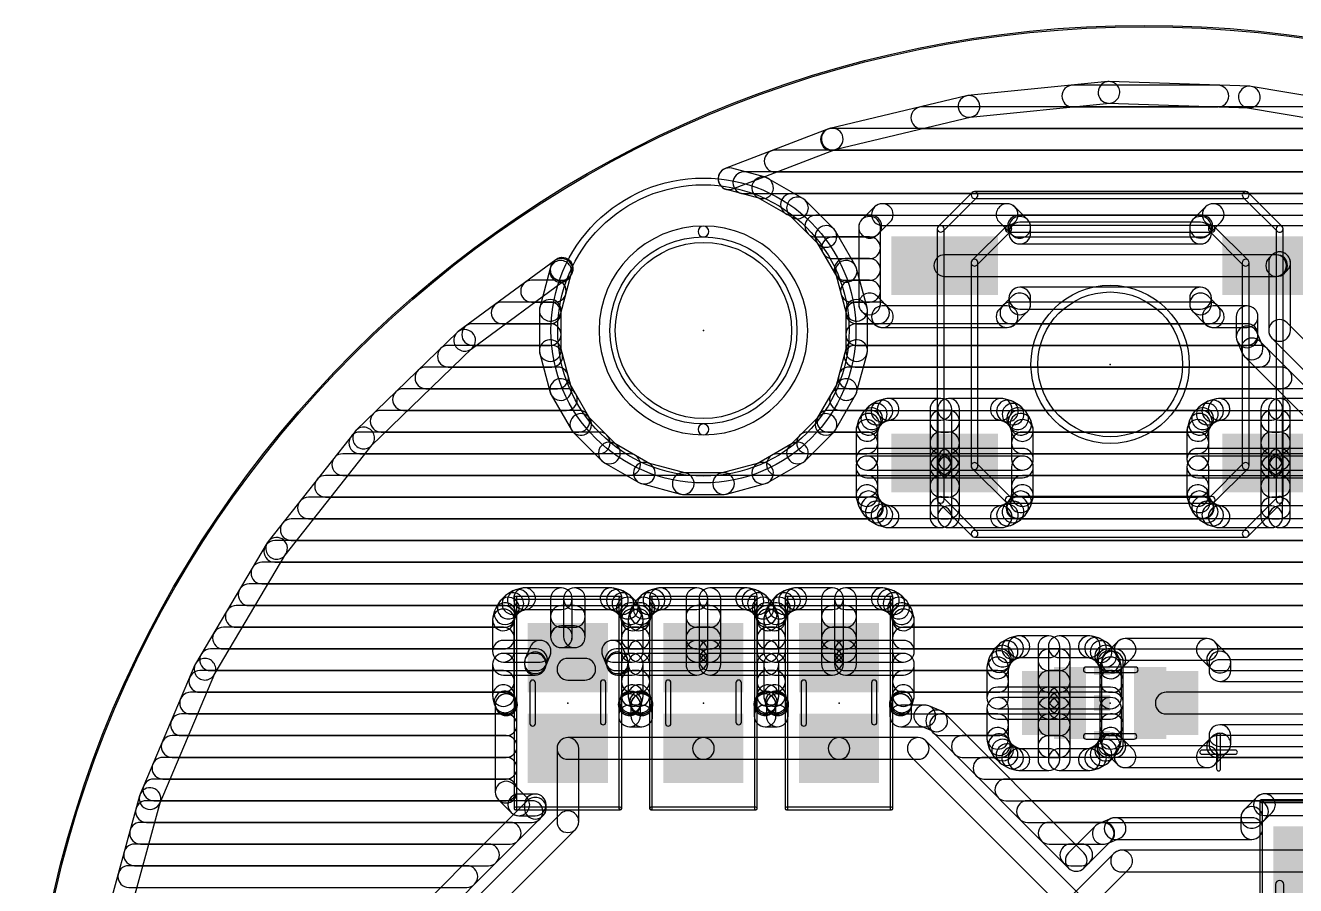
# Model space of a CAD drawing. Extents: x 0.6 to 42.5, y 1.3 to 43.2.
# Drawn here: x 0.63 to 24.43, y 27.06 to 43.18 of the extents above; entities that cross this region are included whole.
import ezdxf

# ---------------------------------------------------------------- set-up
doc = ezdxf.new("R2010")
doc.units = 0
for name, color, linetype in [('1', 22, 'CONTINUOUS'), ('20', 7, 'CONTINUOUS'), ('21', 253, 'CONTINUOUS'), ('23', 7, 'CONTINUOUS'), ('39', 22, 'CONTINUOUS'), ('41', 22, 'CONTINUOUS'), ('42', 175, 'CONTINUOUS'), ('51', 253, 'CONTINUOUS')]:
    doc.layers.add(name, color=color, linetype=linetype)

# ---------------------------------------------------------------- blocks, each defined once
blk = doc.blocks.new('RECT')
blk.add_solid([(-0.5, -0.5), (0.5, -0.5), (-0.5, 0.5), (0.5, 0.5)])

msp = doc.modelspace()

# ---------------------------------------------------------------- linework, layer by layer
at = {"layer": '1'}
for points in [[(18.3314, 41.4617), (20.9516, 41.7253, 1), (20.9109, 42.1296), (18.2907, 41.8661, 1)], [(20.9245, 41.7244), (23.5564, 41.6364, 1), (23.57, 42.0426), (20.9381, 42.1306, 1)], [(20.2527, 41.656), (22.9731, 41.656, 1), (22.9731, 42.0624), (20.2527, 42.0624, 1)], [(23.5294, 41.6391), (26.1262, 41.2011, 1), (26.1938, 41.6018), (23.597, 42.0398, 1)], [(15.7965, 40.8557), (18.3582, 41.4662, 1), (18.264, 41.8615), (15.7023, 41.2511, 1)], [(17.4254, 41.2496), (25.8556, 41.2496, 1), (25.8556, 41.656), (17.4254, 41.656, 1)], [(13.8872, 40.1184), (15.8224, 40.8638, 1), (15.6763, 41.243), (13.7411, 40.4977, 1)], [(15.7312, 40.8432), (27.3046, 40.8432, 1), (27.3046, 41.2496), (15.7312, 41.2496, 1)], [(14.676, 40.4368), (28.6147, 40.4368, 1), (28.6147, 40.8432), (14.676, 40.8432, 1)], [(14.4954, 40.3359), (13.8668, 40.5043, 1), (13.7616, 40.1118), (14.3903, 39.9433, 1)], [(14.092, 40.0304), (29.5105, 40.0304, 1), (29.5105, 40.4368), (14.092, 40.4368, 1)], [(15.1989, 39.9377), (14.5445, 40.3156, 1), (14.3413, 39.9636), (14.9957, 39.5858, 1)], [(14.9839, 39.624), (30.3863, 39.624, 1), (30.3863, 40.0304), (14.9839, 40.0304, 1)], [(15.7754, 39.371), (15.241, 39.9054, 1), (14.9537, 39.618), (15.488, 39.0837, 1)], [(16.543, 39.7801), (16.3049, 39.542, 1), (16.5923, 39.2547), (16.8303, 39.4927, 1)], [(19.0233, 39.8396), (16.6867, 39.8396, 1), (16.6867, 39.4332), (19.0233, 39.4332, 1)], [(19.4051, 39.542), (19.167, 39.7801, 1), (18.8797, 39.4927), (19.1177, 39.2547, 1)], [(22.743, 39.7801), (22.5049, 39.542, 1), (22.7923, 39.2547), (23.0303, 39.4927, 1)], [(25.2233, 39.8396), (22.8867, 39.8396, 1), (22.8867, 39.4332), (25.2233, 39.4332, 1)], [(15.4383, 39.2176), (16.4711, 39.2176, 1), (16.4711, 39.624), (15.4383, 39.624, 1)], [(16.2454, 39.3983), (16.2454, 37.9617, 1), (16.6518, 37.9617), (16.6518, 39.3983, 1)], [(19.2389, 39.2176), (22.6711, 39.2176, 1), (22.6711, 39.624), (19.2389, 39.624, 1)], [(19.4646, 39.2896), (19.4646, 39.3983, 1), (19.0582, 39.3983), (19.0582, 39.2896, 1)], [(22.4454, 39.3983), (22.4454, 39.2896, 1), (22.8518, 39.2896), (22.8518, 39.3983, 1)], [(16.1856, 38.6745), (15.8077, 39.3289, 1), (15.4558, 39.1257), (15.8336, 38.4713, 1)], [(22.6486, 39.4928), (19.2614, 39.4928, 1), (19.2614, 39.0864), (22.6486, 39.0864, 1)], [(15.7547, 38.8112), (16.4486, 38.8112, 1), (16.4486, 39.2176), (15.7547, 39.2176, 1)], [(8.983, 37.1156), (10.8122, 38.4635, 1), (10.5712, 38.7906), (8.7419, 37.4428, 1)], [(10.5157, 38.7287), (10.4844, 38.6745, 1), (10.8364, 38.4713), (10.8677, 38.5254, 1)], [(10.6658, 38.4048), (10.6807, 38.4048, 1), (10.6807, 38.8112), (10.6658, 38.8112, 1)], [(15.9893, 38.4048), (16.4486, 38.4048, 1), (16.4486, 38.8112), (15.9893, 38.8112, 1)], [(24.055, 38.8832), (17.855, 38.8832, 1), (17.855, 38.4768), (24.055, 38.4768, 1)], [(17.855, 38.4768), (24.075, 38.4768, 1), (24.075, 38.8832), (17.855, 38.8832, 1)], [(24.2187, 38.5363), (24.2737, 38.5913, 1), (23.9863, 38.8787), (23.9313, 38.8237, 1)], [(23.9268, 38.735), (23.9268, 37.465, 1), (24.3332, 37.465), (24.3332, 38.735, 1)], [(10.4641, 38.6254), (10.2685, 37.8955, 1), (10.6611, 37.7903), (10.8567, 38.5203, 1)], [(16.4015, 37.8955), (16.2059, 38.6254, 1), (15.8133, 38.5203), (16.0089, 37.7903, 1)], [(10.1143, 37.9984), (10.5609, 37.9984, 1), (10.5609, 38.4048), (10.1143, 38.4048, 1)], [(16.1091, 37.9984), (16.4486, 37.9984, 1), (16.4486, 38.4048), (16.1091, 38.4048, 1)], [(16.3049, 37.818), (16.543, 37.5799, 1), (16.8303, 37.8673), (16.5923, 38.1053, 1)], [(19.167, 37.5799), (19.4051, 37.818, 1), (19.1177, 38.1053), (18.8797, 37.8673, 1)], [(19.4646, 37.9617), (19.4646, 38.0704, 1), (19.0582, 38.0704), (19.0582, 37.9617, 1)], [(19.2614, 37.8672), (22.6486, 37.8672, 1), (22.6486, 38.2736), (19.2614, 38.2736, 1)], [(22.4454, 38.0704), (22.4454, 37.9617, 1), (22.8518, 37.9617), (22.8518, 38.0704, 1)], [(22.5049, 37.818), (22.743, 37.5799, 1), (23.0303, 37.8673), (22.7923, 38.1053, 1)], [(9.5627, 37.592), (10.4648, 37.592, 1), (10.4648, 37.9984), (9.5627, 37.9984, 1)], [(10.2616, 37.8429), (10.2616, 37.0871, 1), (10.668, 37.0871), (10.668, 37.8429, 1)], [(16.4084, 37.0871), (16.4084, 37.8429, 1), (16.002, 37.8429), (16.002, 37.0871, 1)], [(16.2052, 37.592), (16.6151, 37.592, 1), (16.6151, 37.9984), (16.2052, 37.9984, 1)], [(16.6867, 37.5204), (19.0233, 37.5204, 1), (19.0233, 37.9268), (16.6867, 37.9268, 1)], [(19.0949, 37.592), (22.8151, 37.592, 1), (22.8151, 37.9984), (19.0949, 37.9984, 1)], [(22.8867, 37.5204), (23.5204, 37.5204, 1), (23.5204, 37.9268), (22.8867, 37.9268, 1)], [(23.3172, 37.7236), (23.3172, 37.3437, 1), (23.7236, 37.3437), (23.7236, 37.7236, 1)], [(23.9863, 37.3213), (29.0663, 32.2413, 1), (29.3537, 32.5287), (24.2737, 37.6087, 1)], [(7.1107, 35.3024), (9.0037, 37.1332, 1), (8.7212, 37.4253), (6.8282, 35.5946, 1)], [(9.0111, 37.1856), (10.4648, 37.1856, 1), (10.4648, 37.592), (9.0111, 37.592, 1)], [(16.2052, 37.1856), (23.5204, 37.1856, 1), (23.5204, 37.592), (16.2052, 37.592, 1)], [(23.3327, 37.266), (23.4255, 37.0419, 1), (23.8009, 37.1974), (23.7081, 37.4215, 1)], [(8.5555, 36.7792), (10.4929, 36.7792, 1), (10.4929, 37.1856), (8.5555, 37.1856, 1)], [(10.2685, 37.0345), (10.4641, 36.3046, 1), (10.8567, 36.4097), (10.6611, 37.1397, 1)], [(16.2059, 36.3046), (16.4015, 37.0345, 1), (16.0089, 37.1397), (15.8133, 36.4097, 1)], [(16.1771, 36.7792), (23.7505, 36.7792, 1), (23.7505, 37.1856), (16.1771, 37.1856, 1)], [(23.4695, 36.976), (24.602, 35.8435, 1), (24.8894, 36.1309), (23.7569, 37.2634, 1)], [(8.1353, 36.3728), (10.6018, 36.3728, 1), (10.6018, 36.7792), (8.1353, 36.7792, 1)], [(16.0682, 36.3728), (24.1569, 36.3728, 1), (24.1569, 36.7792), (16.0682, 36.7792, 1)], [(10.4844, 36.2555), (10.8623, 35.6011, 1), (11.2142, 35.8043), (10.8364, 36.4587, 1)], [(15.8077, 35.6011), (16.1856, 36.2555, 1), (15.8336, 36.4587), (15.4558, 35.8043, 1)], [(7.7151, 35.9664), (10.7687, 35.9664, 1), (10.7687, 36.3728), (7.7151, 36.3728, 1)], [(15.9013, 35.9664), (24.5633, 35.9664, 1), (24.5633, 36.3728), (15.9013, 36.3728, 1)], [(16.7422, 36.1835), (16.6259, 36.1523, 1), (16.7311, 35.7598), (16.8474, 35.7909, 1)], [(17.7832, 36.1904), (16.7948, 36.1904, 1), (16.7948, 35.784), (17.7832, 35.784, 1)], [(17.9864, 35.0518), (17.9864, 35.9872, 1), (17.58, 35.9872), (17.58, 35.0518, 1)], [(17.7236, 35.9872), (17.7236, 35.0518, 1), (18.13, 35.0518), (18.13, 35.9872, 1)], [(18.9152, 36.1904), (17.9268, 36.1904, 1), (17.9268, 35.784), (18.9152, 35.784, 1)], [(19.0841, 36.1523), (18.9678, 36.1835, 1), (18.8626, 35.7909), (18.9789, 35.7598, 1)], [(22.9422, 36.1835), (22.8259, 36.1523, 1), (22.9311, 35.7598), (23.0474, 35.7909, 1)], [(23.9832, 36.1904), (22.9948, 36.1904, 1), (22.9948, 35.784), (23.9832, 35.784, 1)], [(24.1864, 35.0518), (24.1864, 35.9872, 1), (23.78, 35.9872), (23.78, 35.0518, 1)], [(24.7457, 36.1904), (24.1268, 36.1904, 1), (24.1268, 35.784), (24.7457, 35.784, 1)], [(23.9236, 35.9872), (23.9236, 35.0518, 1), (24.33, 35.0518), (24.33, 35.9872, 1)], [(7.2949, 35.56), (11.0033, 35.56, 1), (11.0033, 35.9664), (7.2949, 35.9664, 1)], [(15.6667, 35.56), (16.4617, 35.56, 1), (16.4617, 35.9664), (15.6667, 35.9664, 1)], [(16.3132, 35.9123), (16.253, 35.8081, 1), (16.6049, 35.6049), (16.6651, 35.7091, 1)], [(16.4306, 36.0395), (16.3455, 35.9544, 1), (16.6328, 35.667), (16.718, 35.7522, 1)], [(16.5769, 36.132), (16.4727, 36.0718, 1), (16.6759, 35.7199), (16.7801, 35.7801, 1)], [(17.7832, 35.56), (17.9268, 35.56, 1), (17.9268, 35.9664), (17.7832, 35.9664, 1)], [(19.2373, 36.0718), (19.1331, 36.132, 1), (18.9299, 35.7801), (19.0341, 35.7199, 1)], [(19.3645, 35.9544), (19.2794, 36.0395, 1), (18.992, 35.7522), (19.0772, 35.667, 1)], [(19.457, 35.8081), (19.3968, 35.9123, 1), (19.0449, 35.7091), (19.1051, 35.6049, 1)], [(19.2483, 35.56), (22.6617, 35.56, 1), (22.6617, 35.9664), (19.2483, 35.9664, 1)], [(22.5132, 35.9123), (22.453, 35.8081, 1), (22.8049, 35.6049), (22.8651, 35.7091, 1)], [(22.6306, 36.0395), (22.5455, 35.9544, 1), (22.8328, 35.667), (22.918, 35.7522, 1)], [(22.7769, 36.132), (22.6727, 36.0718, 1), (22.8759, 35.7199), (22.9801, 35.7801, 1)], [(23.9832, 35.56), (24.1268, 35.56, 1), (24.1268, 35.9664), (23.9832, 35.9664, 1)], [(10.8946, 35.559), (11.429, 35.0246, 1), (11.7163, 35.312), (11.182, 35.8463, 1)], [(15.241, 35.0246), (15.7754, 35.559, 1), (15.488, 35.8463), (14.9537, 35.312, 1)], [(16.2327, 35.7591), (16.2015, 35.6428, 1), (16.5941, 35.5376), (16.6252, 35.6539, 1)], [(16.1946, 35.5902), (16.1946, 35.0518, 1), (16.601, 35.0518), (16.601, 35.5902, 1)], [(19.5085, 35.6428), (19.4773, 35.7591, 1), (19.0848, 35.6539), (19.1159, 35.5376, 1)], [(19.5154, 35.0518), (19.5154, 35.5902, 1), (19.109, 35.5902), (19.109, 35.0518, 1)], [(22.4327, 35.7591), (22.4015, 35.6428, 1), (22.7941, 35.5376), (22.8252, 35.6539, 1)], [(22.3946, 35.5902), (22.3946, 35.0518, 1), (22.801, 35.0518), (22.801, 35.5902, 1)], [(5.4969, 33.2558), (7.1289, 35.3226, 1), (6.81, 35.5744), (5.1779, 33.5077, 1)], [(6.897, 35.1536), (11.3841, 35.1536, 1), (11.3841, 35.56), (6.897, 35.56, 1)], [(15.2859, 35.1536), (16.3978, 35.1536, 1), (16.3978, 35.56), (15.2859, 35.56, 1)], [(17.7832, 35.1536), (17.9268, 35.1536, 1), (17.9268, 35.56), (17.7832, 35.56, 1)], [(19.3122, 35.1536), (22.5978, 35.1536, 1), (22.5978, 35.56), (19.3122, 35.56, 1)], [(23.9832, 35.1536), (24.1268, 35.1536, 1), (24.1268, 35.56), (23.9832, 35.56, 1)], [(11.4711, 34.9923), (12.1255, 34.6144, 1), (12.3287, 34.9664), (11.6743, 35.3442, 1)], [(14.5445, 34.6144), (15.1989, 34.9923, 1), (14.9957, 35.3442), (14.3413, 34.9664, 1)], [(16.3978, 34.8486), (17.7832, 34.8486, 1), (17.7832, 35.255), (16.3978, 35.255, 1)], [(17.9268, 35.255), (17.7832, 35.255, 1), (17.7832, 34.8486), (17.9268, 34.8486, 1)], [(17.58, 35.0518), (17.58, 34.9082, 1), (17.9864, 34.9082), (17.9864, 35.0518, 1)], [(18.13, 34.9082), (18.13, 35.0518, 1), (17.7236, 35.0518), (17.7236, 34.9082, 1)], [(17.9268, 34.8486), (19.3122, 34.8486, 1), (19.3122, 35.255), (17.9268, 35.255, 1)], [(22.5978, 34.8486), (23.9832, 34.8486, 1), (23.9832, 35.255), (22.5978, 35.255, 1)], [(24.1268, 35.255), (23.9832, 35.255, 1), (23.9832, 34.8486), (24.1268, 34.8486, 1)], [(23.78, 35.0518), (23.78, 34.9082, 1), (24.1864, 34.9082), (24.1864, 35.0518, 1)], [(24.33, 34.9082), (24.33, 35.0518, 1), (23.9236, 35.0518), (23.9236, 34.9082, 1)], [(24.1268, 34.8486), (25.5122, 34.8486, 1), (25.5122, 35.255), (24.1268, 35.255, 1)], [(6.5761, 34.7472), (11.95, 34.7472, 1), (11.95, 35.1536), (6.5761, 35.1536, 1)], [(12.1746, 34.5941), (12.9045, 34.3985, 1), (13.0097, 34.7911), (12.2797, 34.9867, 1)], [(13.7655, 34.3985), (14.4954, 34.5941, 1), (14.3903, 34.9867), (13.6603, 34.7911, 1)], [(14.72, 34.7472), (17.7832, 34.7472, 1), (17.7832, 35.1536), (14.72, 35.1536, 1)], [(17.7832, 35.1114), (16.3978, 35.1114, 1), (16.3978, 34.705), (17.7832, 34.705, 1)], [(16.1946, 34.9082), (16.1946, 34.3698, 1), (16.601, 34.3698), (16.601, 34.9082, 1)], [(17.9864, 33.9728), (17.9864, 34.9082, 1), (17.58, 34.9082), (17.58, 33.9728, 1)], [(17.7832, 34.705), (17.9268, 34.705, 1), (17.9268, 35.1114), (17.7832, 35.1114, 1)], [(17.9268, 34.7472), (23.9832, 34.7472, 1), (23.9832, 35.1536), (17.9268, 35.1536, 1)], [(17.7236, 34.9082), (17.7236, 33.9728, 1), (18.13, 33.9728), (18.13, 34.9082, 1)], [(19.3122, 35.1114), (17.9268, 35.1114, 1), (17.9268, 34.705), (19.3122, 34.705, 1)], [(19.5154, 34.3698), (19.5154, 34.9082, 1), (19.109, 34.9082), (19.109, 34.3698, 1)], [(23.9832, 35.1114), (22.5978, 35.1114, 1), (22.5978, 34.705), (23.9832, 34.705, 1)], [(22.3946, 34.9082), (22.3946, 34.3698, 1), (22.801, 34.3698), (22.801, 34.9082, 1)], [(24.1864, 33.9728), (24.1864, 34.9082, 1), (23.78, 34.9082), (23.78, 33.9728, 1)], [(23.9832, 34.705), (24.1268, 34.705, 1), (24.1268, 35.1114), (23.9832, 35.1114, 1)], [(24.1268, 34.7472), (25.7825, 34.7472, 1), (25.7825, 35.1536), (24.1268, 35.1536, 1)], [(23.9236, 34.9082), (23.9236, 33.9728, 1), (24.33, 33.9728), (24.33, 34.9082, 1)], [(25.5122, 35.1114), (24.1268, 35.1114, 1), (24.1268, 34.705), (25.5122, 34.705, 1)], [(6.2552, 34.3408), (16.3978, 34.3408, 1), (16.3978, 34.7472), (6.2552, 34.7472, 1)], [(12.9571, 34.3916), (13.7129, 34.3916, 1), (13.7129, 34.798), (12.9571, 34.798, 1)], [(17.7832, 34.3408), (17.9268, 34.3408, 1), (17.9268, 34.7472), (17.7832, 34.7472, 1)], [(19.3122, 34.3408), (22.5978, 34.3408, 1), (22.5978, 34.7472), (19.3122, 34.7472, 1)], [(23.9832, 34.3408), (24.1268, 34.3408, 1), (24.1268, 34.7472), (23.9832, 34.7472, 1)], [(16.2015, 34.3172), (16.2327, 34.2009, 1), (16.6252, 34.3061), (16.5941, 34.4224, 1)], [(19.4773, 34.2009), (19.5085, 34.3172, 1), (19.1159, 34.4224), (19.0848, 34.3061, 1)], [(22.4015, 34.3172), (22.4327, 34.2009, 1), (22.8252, 34.3061), (22.7941, 34.4224, 1)], [(5.9343, 33.9344), (16.5008, 33.9344, 1), (16.5008, 34.3408), (5.9343, 34.3408, 1)], [(16.253, 34.1519), (16.3132, 34.0477, 1), (16.6651, 34.2509), (16.6049, 34.3551, 1)], [(16.3455, 34.0056), (16.4306, 33.9205, 1), (16.718, 34.2078), (16.6328, 34.293, 1)], [(17.7832, 33.9344), (17.9268, 33.9344, 1), (17.9268, 34.3408), (17.7832, 34.3408, 1)], [(19.2794, 33.9205), (19.3645, 34.0056, 1), (19.0772, 34.293), (18.992, 34.2078, 1)], [(19.2092, 33.9344), (22.7008, 33.9344, 1), (22.7008, 34.3408), (19.2092, 34.3408, 1)], [(19.3968, 34.0477), (19.457, 34.1519, 1), (19.1051, 34.3551), (19.0449, 34.2509, 1)], [(22.453, 34.1519), (22.5132, 34.0477, 1), (22.8651, 34.2509), (22.8049, 34.3551, 1)], [(22.5455, 34.0056), (22.6306, 33.9205, 1), (22.918, 34.2078), (22.8328, 34.293, 1)], [(23.9832, 33.9344), (24.1268, 33.9344, 1), (24.1268, 34.3408), (23.9832, 34.3408, 1)], [(16.4727, 33.8882), (16.5769, 33.828, 1), (16.7801, 34.1799), (16.6759, 34.2401, 1)], [(16.6259, 33.8077), (16.7422, 33.7765, 1), (16.8474, 34.1691), (16.7311, 34.2002, 1)], [(16.7948, 33.7696), (17.7832, 33.7696, 1), (17.7832, 34.176), (16.7948, 34.176, 1)], [(17.9268, 33.7696), (18.9152, 33.7696, 1), (18.9152, 34.176), (17.9268, 34.176, 1)], [(18.9678, 33.7765), (19.0841, 33.8077, 1), (18.9789, 34.2002), (18.8626, 34.1691, 1)], [(19.1331, 33.828), (19.2373, 33.8882, 1), (19.0341, 34.2401), (18.9299, 34.1799, 1)], [(22.6727, 33.8882), (22.7769, 33.828, 1), (22.9801, 34.1799), (22.8759, 34.2401, 1)], [(22.8259, 33.8077), (22.9422, 33.7765, 1), (23.0474, 34.1691), (22.9311, 34.2002, 1)], [(22.9948, 33.7696), (23.9832, 33.7696, 1), (23.9832, 34.176), (22.9948, 34.176, 1)], [(24.1268, 33.7696), (25.1152, 33.7696, 1), (25.1152, 34.176), (24.1268, 34.176, 1)], [(5.6133, 33.528), (27.0017, 33.528, 1), (27.0017, 33.9344), (5.6133, 33.9344, 1)], [(4.1702, 31.0124), (5.5122, 33.2782, 1), (5.1626, 33.4853), (3.8205, 31.2195, 1)], [(5.3036, 33.1216), (27.4081, 33.1216, 1), (27.4081, 33.528), (5.3036, 33.528, 1)], [(5.0629, 32.7152), (27.8145, 32.7152, 1), (27.8145, 33.1216), (5.0629, 33.1216, 1)], [(4.8222, 32.3088), (28.2209, 32.3088, 1), (28.2209, 32.7152), (4.8222, 32.7152, 1)], [(9.7669, 32.582), (9.6627, 32.5218, 1), (9.8659, 32.1699), (9.9701, 32.2301, 1)], [(9.9322, 32.6335), (9.8159, 32.6023, 1), (9.9211, 32.2098), (10.0374, 32.2409, 1)], [(10.6732, 32.6404), (9.9848, 32.6404, 1), (9.9848, 32.234), (10.6732, 32.234, 1)], [(10.8764, 31.7244), (10.8764, 32.4372, 1), (10.47, 32.4372), (10.47, 31.7244, 1)], [(11.6052, 32.6404), (10.9168, 32.6404, 1), (10.9168, 32.234), (11.6052, 32.234, 1)], [(10.7136, 32.4372), (10.7136, 31.7246, 1), (11.12, 31.7246), (11.12, 32.4372, 1)], [(11.7741, 32.6023), (11.6578, 32.6335, 1), (11.5526, 32.2409), (11.6689, 32.2098, 1)], [(11.9273, 32.5218), (11.8231, 32.582, 1), (11.6199, 32.2301), (11.7241, 32.1699, 1)], [(12.3069, 32.582), (12.2027, 32.5218, 1), (12.4059, 32.1699), (12.5101, 32.2301, 1)], [(12.4722, 32.6335), (12.3559, 32.6023, 1), (12.4611, 32.2098), (12.5774, 32.2409, 1)], [(13.2132, 32.6404), (12.5248, 32.6404, 1), (12.5248, 32.234), (13.2132, 32.234, 1)], [(13.4164, 31.4518), (13.4164, 32.4372, 1), (13.01, 32.4372), (13.01, 31.4518, 1)], [(14.1452, 32.6404), (13.4568, 32.6404, 1), (13.4568, 32.234), (14.1452, 32.234, 1)], [(13.2536, 32.4372), (13.2536, 31.4518, 1), (13.66, 31.4518), (13.66, 32.4372, 1)], [(14.3141, 32.6023), (14.1978, 32.6335, 1), (14.0926, 32.2409), (14.2089, 32.2098, 1)], [(14.4673, 32.5218), (14.3631, 32.582, 1), (14.1599, 32.2301), (14.2641, 32.1699, 1)], [(14.8469, 32.582), (14.7427, 32.5218, 1), (14.9459, 32.1699), (15.0501, 32.2301, 1)], [(15.0122, 32.6335), (14.8959, 32.6023, 1), (15.0011, 32.2098), (15.1174, 32.2409, 1)], [(15.7532, 32.6404), (15.0648, 32.6404, 1), (15.0648, 32.234), (15.7532, 32.234, 1)], [(15.9564, 31.4518), (15.9564, 32.4372, 1), (15.55, 32.4372), (15.55, 31.4518, 1)], [(16.6852, 32.6404), (15.9968, 32.6404, 1), (15.9968, 32.234), (16.6852, 32.234, 1)], [(15.7936, 32.4372), (15.7936, 31.4518, 1), (16.2, 31.4518), (16.2, 32.4372, 1)], [(16.8541, 32.6023), (16.7378, 32.6335, 1), (16.6326, 32.2409), (16.7489, 32.2098, 1)], [(17.0073, 32.5218), (16.9031, 32.582, 1), (16.6999, 32.2301), (16.8041, 32.1699, 1)], [(9.5032, 32.3623), (9.443, 32.2581, 1), (9.7949, 32.0549), (9.8551, 32.1591, 1)], [(9.6206, 32.4895), (9.5355, 32.4044, 1), (9.8228, 32.117), (9.908, 32.2022, 1)], [(12.0545, 32.4044), (11.9694, 32.4895, 1), (11.682, 32.2022), (11.7672, 32.117, 1)], [(12.147, 32.2581), (12.0868, 32.3623, 1), (11.7349, 32.1591), (11.7951, 32.0549, 1)], [(12.0432, 32.3623), (11.983, 32.2581, 1), (12.3349, 32.0549), (12.3951, 32.1591, 1)], [(12.1606, 32.4895), (12.0755, 32.4044, 1), (12.3628, 32.117), (12.448, 32.2022, 1)], [(14.5945, 32.4044), (14.5094, 32.4895, 1), (14.222, 32.2022), (14.3072, 32.117, 1)], [(14.687, 32.2581), (14.6268, 32.3623, 1), (14.2749, 32.1591), (14.3351, 32.0549, 1)], [(14.5832, 32.3623), (14.523, 32.2581, 1), (14.8749, 32.0549), (14.9351, 32.1591, 1)], [(14.7006, 32.4895), (14.6155, 32.4044, 1), (14.9028, 32.117), (14.988, 32.2022, 1)], [(17.1345, 32.4044), (17.0494, 32.4895, 1), (16.762, 32.2022), (16.8472, 32.117, 1)], [(17.227, 32.2581), (17.1668, 32.3623, 1), (16.8149, 32.1591), (16.8751, 32.0549, 1)], [(4.5815, 31.9024), (9.6053, 31.9024, 1), (9.6053, 32.3088), (4.5815, 32.3088, 1)], [(9.4227, 32.2091), (9.3915, 32.0928, 1), (9.7841, 31.9876), (9.8152, 32.1039, 1)], [(9.3846, 32.0402), (9.3846, 31.4518, 1), (9.791, 31.4518), (9.791, 32.0402, 1)], [(10.6732, 31.9024), (10.9168, 31.9024, 1), (10.9168, 32.3088), (10.6732, 32.3088, 1)], [(12.1985, 32.0928), (12.1673, 32.2091, 1), (11.7748, 32.1039), (11.8059, 31.9876, 1)], [(11.9847, 31.9024), (12.1453, 31.9024, 1), (12.1453, 32.3088), (11.9847, 32.3088, 1)], [(12.2054, 31.4518), (12.2054, 32.0402, 1), (11.799, 32.0402), (11.799, 31.4518, 1)], [(11.9627, 32.2091), (11.9315, 32.0928, 1), (12.3241, 31.9876), (12.3552, 32.1039, 1)], [(11.9246, 32.0402), (11.9246, 31.4518, 1), (12.331, 31.4518), (12.331, 32.0402, 1)], [(13.2132, 31.9024), (13.4568, 31.9024, 1), (13.4568, 32.3088), (13.2132, 32.3088, 1)], [(14.7385, 32.0928), (14.7073, 32.2091, 1), (14.3148, 32.1039), (14.3459, 31.9876, 1)], [(14.5247, 31.9024), (14.6853, 31.9024, 1), (14.6853, 32.3088), (14.5247, 32.3088, 1)], [(14.7454, 31.4518), (14.7454, 32.0402, 1), (14.339, 32.0402), (14.339, 31.4518, 1)], [(14.5027, 32.2091), (14.4715, 32.0928, 1), (14.8641, 31.9876), (14.8952, 32.1039, 1)], [(14.4646, 32.0402), (14.4646, 31.4518, 1), (14.871, 31.4518), (14.871, 32.0402, 1)], [(15.7532, 31.9024), (15.9968, 31.9024, 1), (15.9968, 32.3088), (15.7532, 32.3088, 1)], [(17.2785, 32.0928), (17.2473, 32.2091, 1), (16.8548, 32.1039), (16.8859, 31.9876, 1)], [(17.0647, 31.9024), (28.6273, 31.9024, 1), (28.6273, 32.3088), (17.0647, 32.3088, 1)], [(17.2854, 31.4518), (17.2854, 32.0402, 1), (16.879, 32.0402), (16.879, 31.4518, 1)], [(4.3408, 31.496), (9.5878, 31.496, 1), (9.5878, 31.9024), (4.3408, 31.9024, 1)], [(10.5955, 31.9121), (10.595, 31.9119, 1), (10.7514, 31.5368), (10.752, 31.5371, 1)], [(10.9168, 31.9278), (10.6737, 31.9278, 1), (10.6737, 31.5214), (10.9168, 31.5214, 1)], [(12.0022, 31.496), (12.1278, 31.496, 1), (12.1278, 31.9024), (12.0022, 31.9024, 1)], [(13.2132, 31.496), (13.4568, 31.496, 1), (13.4568, 31.9024), (13.2132, 31.9024, 1)], [(14.5422, 31.496), (14.6678, 31.496, 1), (14.6678, 31.9024), (14.5422, 31.9024, 1)], [(15.7532, 31.496), (15.9968, 31.496, 1), (15.9968, 31.9024), (15.7532, 31.9024, 1)], [(17.0822, 31.496), (31.2562, 31.496, 1), (31.2562, 31.9024), (17.0822, 31.9024, 1)], [(9.5878, 31.2486), (10.2747, 31.2486, 1), (10.2747, 31.655), (9.5878, 31.655, 1)], [(10.087, 31.5296), (9.9977, 31.314, 1), (10.3731, 31.1585), (10.4624, 31.374, 1)], [(11.9098, 31.314), (11.8205, 31.5296, 1), (11.4451, 31.374), (11.5344, 31.1585, 1)], [(11.6328, 31.2486), (12.0022, 31.2486, 1), (12.0022, 31.655), (11.6328, 31.655, 1)], [(12.1278, 31.2486), (13.2132, 31.2486, 1), (13.2132, 31.655), (12.1278, 31.655, 1)], [(13.4568, 31.655), (13.2132, 31.655, 1), (13.2132, 31.2486), (13.4568, 31.2486, 1)], [(13.01, 31.4518), (13.01, 31.2082, 1), (13.4164, 31.2082), (13.4164, 31.4518, 1)], [(13.66, 31.2082), (13.66, 31.4518, 1), (13.2536, 31.4518), (13.2536, 31.2082, 1)], [(13.4568, 31.2486), (14.5422, 31.2486, 1), (14.5422, 31.655), (13.4568, 31.655, 1)], [(14.6678, 31.2486), (15.7532, 31.2486, 1), (15.7532, 31.655), (14.6678, 31.655, 1)], [(15.9968, 31.655), (15.7532, 31.655, 1), (15.7532, 31.2486), (15.9968, 31.2486, 1)], [(15.55, 31.4518), (15.55, 31.2082, 1), (15.9564, 31.2082), (15.9564, 31.4518, 1)], [(16.2, 31.2082), (16.2, 31.4518, 1), (15.7936, 31.4518), (15.7936, 31.2082, 1)], [(15.9968, 31.2486), (17.0822, 31.2486, 1), (17.0822, 31.655), (15.9968, 31.655, 1)], [(19.0269, 31.682), (18.9227, 31.6218, 1), (19.1259, 31.2699), (19.2301, 31.3301, 1)], [(19.1922, 31.7335), (19.0759, 31.7023, 1), (19.1811, 31.3098), (19.2974, 31.3409, 1)], [(19.8082, 31.7404), (19.2448, 31.7404, 1), (19.2448, 31.334), (19.8082, 31.334, 1)], [(20.0114, 30.5768), (20.0114, 31.5372, 1), (19.605, 31.5372), (19.605, 30.5768, 1)], [(20.5652, 31.7404), (20.0018, 31.7404, 1), (20.0018, 31.334), (20.5652, 31.334, 1)], [(19.7986, 31.5372), (19.7986, 30.5768, 1), (20.205, 30.5768), (20.205, 31.5372, 1)], [(20.7341, 31.7023), (20.6178, 31.7335, 1), (20.5126, 31.3409), (20.6289, 31.3098, 1)], [(20.8873, 31.6218), (20.7831, 31.682, 1), (20.5799, 31.3301), (20.6841, 31.2699, 1)], [(21.093, 31.6301), (20.8549, 31.392, 1), (21.1423, 31.1047), (21.3803, 31.3427, 1)], [(22.7733, 31.6896), (21.2367, 31.6896, 1), (21.2367, 31.2832), (22.7733, 31.2832, 1)], [(23.1551, 31.392), (22.917, 31.6301, 1), (22.6297, 31.3427), (22.8677, 31.1047, 1)], [(4.1001, 31.0896), (10.2088, 31.0896, 1), (10.2088, 31.496), (4.1001, 31.496, 1)], [(9.9822, 31.2363), (9.9822, 31.2082, 1), (10.3886, 31.2082), (10.3886, 31.2363, 1)], [(11.6987, 31.0896), (13.2132, 31.0896, 1), (13.2132, 31.496), (11.6987, 31.496, 1)], [(11.9253, 31.2082), (11.9253, 31.2363, 1), (11.5189, 31.2363), (11.5189, 31.2082, 1)], [(13.4568, 31.0896), (15.7532, 31.0896, 1), (15.7532, 31.496), (13.4568, 31.496, 1)], [(15.9968, 31.0896), (18.8999, 31.0896, 1), (18.8999, 31.496), (15.9968, 31.496, 1)], [(18.6827, 31.3091), (18.6515, 31.1928, 1), (19.0441, 31.0876), (19.0752, 31.2039, 1)], [(18.7632, 31.4623), (18.703, 31.3581, 1), (19.0549, 31.1549), (19.1151, 31.2591, 1)], [(18.8806, 31.5895), (18.7955, 31.5044, 1), (19.0828, 31.217), (19.168, 31.3022, 1)], [(19.8082, 31.0896), (20.0018, 31.0896, 1), (20.0018, 31.496), (19.8082, 31.496, 1)], [(21.0145, 31.5044), (20.9294, 31.5895, 1), (20.642, 31.3022), (20.7272, 31.217, 1)], [(21.107, 31.3581), (21.0468, 31.4623, 1), (20.6949, 31.2591), (20.7551, 31.1549, 1)], [(20.9101, 31.0896), (21.0431, 31.0896, 1), (21.0431, 31.496), (20.9101, 31.496, 1)], [(21.1585, 31.1928), (21.1273, 31.3091, 1), (20.7348, 31.2039), (20.7659, 31.0876, 1)], [(20.7954, 31.2483), (20.7954, 29.7117, 1), (21.2018, 29.7117), (21.2018, 31.2483, 1)], [(22.9669, 31.0896), (27.9386, 31.0896, 1), (27.9386, 31.496), (22.9669, 31.496, 1)], [(23.2146, 31.0896), (23.2146, 31.2483, 1), (22.8082, 31.2483), (22.8082, 31.0896, 1)], [(3.1544, 28.6122), (4.1824, 31.0366, 1), (3.8083, 31.1953), (2.7802, 28.7708, 1)], [(10.1854, 31.4114), (9.5878, 31.4114, 1), (9.5878, 31.005), (10.1854, 31.005, 1)], [(9.3846, 31.2082), (9.3846, 30.6198, 1), (9.791, 30.6198), (9.791, 31.2082, 1)], [(10.795, 30.9118), (11.1125, 30.9118, 1), (11.1125, 31.3182), (10.795, 31.3182, 1)], [(12.0022, 31.4114), (11.7221, 31.4114, 1), (11.7221, 31.005), (12.0022, 31.005, 1)], [(12.2054, 30.6198), (12.2054, 31.2082, 1), (11.799, 31.2082), (11.799, 30.6198, 1)], [(13.2132, 31.4114), (12.1278, 31.4114, 1), (12.1278, 31.005), (13.2132, 31.005, 1)], [(11.9246, 31.2082), (11.9246, 30.6198, 1), (12.331, 30.6198), (12.331, 31.2082, 1)], [(14.5422, 31.4114), (13.4568, 31.4114, 1), (13.4568, 31.005), (14.5422, 31.005, 1)], [(14.7454, 30.6198), (14.7454, 31.2082, 1), (14.339, 31.2082), (14.339, 30.6198, 1)], [(15.7532, 31.4114), (14.6678, 31.4114, 1), (14.6678, 31.005), (15.7532, 31.005, 1)], [(14.4646, 31.2082), (14.4646, 30.6198, 1), (14.871, 30.6198), (14.871, 31.2082, 1)], [(17.0822, 31.4114), (15.9968, 31.4114, 1), (15.9968, 31.005), (17.0822, 31.005, 1)], [(17.2854, 30.6198), (17.2854, 31.2082, 1), (16.879, 31.2082), (16.879, 30.6198, 1)], [(18.6446, 31.1402), (18.6446, 30.5768, 1), (19.051, 30.5768), (19.051, 31.1402, 1)], [(21.1654, 30.5768), (21.1654, 31.1402, 1), (20.759, 31.1402), (20.759, 30.5768, 1)], [(27.9386, 31.2928), (23.0114, 31.2928, 1), (23.0114, 30.8864), (27.9386, 30.8864, 1)], [(3.898, 30.6832), (9.5878, 30.6832, 1), (9.5878, 31.0896), (3.898, 31.0896, 1)], [(12.0022, 30.6832), (12.1278, 30.6832, 1), (12.1278, 31.0896), (12.0022, 31.0896, 1)], [(14.5422, 30.6832), (14.6678, 30.6832, 1), (14.6678, 31.0896), (14.5422, 31.0896, 1)], [(17.0822, 30.6832), (18.8478, 30.6832, 1), (18.8478, 31.0896), (17.0822, 31.0896, 1)], [(19.8082, 30.6832), (20.0018, 30.6832, 1), (20.0018, 31.0896), (19.8082, 31.0896, 1)], [(20.9622, 30.6832), (20.9986, 30.6832, 1), (20.9986, 31.0896), (20.9622, 31.0896, 1)], [(9.3915, 30.5672), (9.4227, 30.4509, 1), (9.8152, 30.5561), (9.7841, 30.6724, 1)], [(9.443, 30.4019), (9.4704, 30.3545, 1), (9.8223, 30.5577), (9.7949, 30.6051, 1)], [(12.1196, 30.3545), (12.147, 30.4019, 1), (11.7951, 30.6051), (11.7677, 30.5577, 1)], [(12.1673, 30.4509), (12.1985, 30.5672, 1), (11.8059, 30.6724), (11.7748, 30.5561, 1)], [(11.9315, 30.5672), (11.9627, 30.4509, 1), (12.3552, 30.5561), (12.3241, 30.6724, 1)], [(11.983, 30.4019), (12.0104, 30.3545, 1), (12.3623, 30.5577), (12.3349, 30.6051, 1)], [(14.6596, 30.3545), (14.687, 30.4019, 1), (14.3351, 30.6051), (14.3077, 30.5577, 1)], [(14.7073, 30.4509), (14.7385, 30.5672, 1), (14.3459, 30.6724), (14.3148, 30.5561, 1)], [(14.4715, 30.5672), (14.5027, 30.4509, 1), (14.8952, 30.5561), (14.8641, 30.6724, 1)], [(14.523, 30.4019), (14.5504, 30.3545, 1), (14.9023, 30.5577), (14.8749, 30.6051, 1)], [(17.1996, 30.3545), (17.227, 30.4019, 1), (16.8751, 30.6051), (16.8477, 30.5577, 1)], [(17.2473, 30.4509), (17.2785, 30.5672, 1), (16.8859, 30.6724), (16.8548, 30.5561, 1)], [(18.8478, 30.3736), (19.8082, 30.3736, 1), (19.8082, 30.78), (18.8478, 30.78, 1)], [(19.605, 30.5768), (19.605, 30.3832, 1), (20.0114, 30.3832), (20.0114, 30.5768, 1)], [(20.0018, 30.78), (19.8082, 30.78, 1), (19.8082, 30.3736), (20.0018, 30.3736, 1)], [(20.205, 30.3832), (20.205, 30.5768, 1), (19.7986, 30.5768), (19.7986, 30.3832, 1)], [(20.0018, 30.3736), (20.9622, 30.3736, 1), (20.9622, 30.78), (20.0018, 30.78, 1)], [(3.7257, 30.2768), (9.6325, 30.2768, 1), (9.6325, 30.6832), (3.7257, 30.6832, 1)], [(9.5027, 30.5998), (9.4949, 30.592, 1), (9.7823, 30.3046), (9.79, 30.3124, 1)], [(9.4354, 30.4483), (9.4354, 28.8117, 1), (9.8418, 28.8117), (9.8418, 30.4483, 1)], [(12.0951, 30.592), (12.0873, 30.5998, 1), (11.8, 30.3124), (11.8077, 30.3046, 1)], [(12.1546, 30.2396), (12.1546, 30.4483, 1), (11.7482, 30.4483), (11.7482, 30.2396, 1)], [(11.9575, 30.2768), (12.1725, 30.2768, 1), (12.1725, 30.6832), (11.9575, 30.6832, 1)], [(12.0427, 30.5998), (12.0349, 30.592, 1), (12.3223, 30.3046), (12.33, 30.3124, 1)], [(11.9754, 30.4483), (11.9754, 30.2396, 1), (12.3818, 30.2396), (12.3818, 30.4483, 1)], [(14.6351, 30.592), (14.6273, 30.5998, 1), (14.34, 30.3124), (14.3477, 30.3046, 1)], [(14.6946, 30.2396), (14.6946, 30.4483, 1), (14.2882, 30.4483), (14.2882, 30.2396, 1)], [(14.4975, 30.2768), (14.7125, 30.2768, 1), (14.7125, 30.6832), (14.4975, 30.6832, 1)], [(14.5827, 30.5998), (14.5749, 30.592, 1), (14.8623, 30.3046), (14.87, 30.3124, 1)], [(14.5154, 30.4483), (14.5154, 30.2396, 1), (14.9218, 30.2396), (14.9218, 30.4483, 1)], [(17.1751, 30.592), (17.1673, 30.5998, 1), (16.88, 30.3124), (16.8877, 30.3046, 1)], [(17.2346, 30.2396), (17.2346, 30.4483, 1), (16.8282, 30.4483), (16.8282, 30.2396, 1)], [(17.0375, 30.2768), (19.8082, 30.2768, 1), (19.8082, 30.6832), (17.0375, 30.6832, 1)], [(19.8082, 30.5864), (18.8478, 30.5864, 1), (18.8478, 30.18), (19.8082, 30.18, 1)], [(18.6446, 30.3832), (18.6446, 29.8198, 1), (19.051, 29.8198), (19.051, 30.3832, 1)], [(20.0114, 29.4228), (20.0114, 30.3832, 1), (19.605, 30.3832), (19.605, 29.4228, 1)], [(19.8082, 30.18), (20.0018, 30.18, 1), (20.0018, 30.5864), (19.8082, 30.5864, 1)], [(20.0018, 30.2768), (20.9986, 30.2768, 1), (20.9986, 30.6832), (20.0018, 30.6832, 1)], [(19.7986, 30.3832), (19.7986, 29.4228, 1), (20.205, 29.4228), (20.205, 30.3832, 1)], [(20.9622, 30.5864), (20.0018, 30.5864, 1), (20.0018, 30.18), (20.9622, 30.18, 1)], [(21.1654, 29.8198), (21.1654, 30.3832, 1), (20.759, 30.3832), (20.759, 29.8198, 1)], [(28.995, 30.6832), (22.005, 30.6832, 1), (22.005, 30.2768), (28.995, 30.2768, 1)], [(3.5533, 29.8704), (9.6386, 29.8704, 1), (9.6386, 30.2768), (3.5533, 30.2768, 1)], [(12.1786, 30.4428), (11.9514, 30.4428, 1), (11.9514, 30.0364), (12.1786, 30.0364, 1)], [(14.7186, 30.4428), (14.4914, 30.4428, 1), (14.4914, 30.0364), (14.7186, 30.0364, 1)], [(17.4813, 30.4428), (17.0314, 30.4428, 1), (17.0314, 30.0364), (17.4813, 30.0364, 1)], [(17.7831, 30.3345), (17.559, 30.4273, 1), (17.4035, 30.0519), (17.6275, 29.9591, 1)], [(20.4637, 27.6758), (17.849, 30.2905, 1), (17.5616, 30.0031), (20.1763, 27.3884, 1)], [(17.7785, 29.8704), (18.8478, 29.8704, 1), (18.8478, 30.2768), (17.7785, 30.2768, 1)], [(19.8082, 29.8704), (20.0018, 29.8704, 1), (20.0018, 30.2768), (19.8082, 30.2768, 1)], [(20.9622, 29.8704), (20.9986, 29.8704, 1), (20.9986, 30.2768), (20.9622, 30.2768, 1)], [(18.6515, 29.7672), (18.6827, 29.6509, 1), (19.0752, 29.7561), (19.0441, 29.8724, 1)], [(21.1273, 29.6509), (21.1585, 29.7672, 1), (20.7659, 29.8724), (20.7348, 29.7561, 1)], [(23.2146, 29.7117), (23.2146, 29.8704, 1), (22.8082, 29.8704), (22.8082, 29.7117, 1)], [(23.0114, 29.6672), (27.9386, 29.6672, 1), (27.9386, 30.0736), (23.0114, 30.0736, 1)], [(3.381, 29.464), (9.6386, 29.464, 1), (9.6386, 29.8704), (3.381, 29.8704, 1)], [(10.795, 29.4268), (13.335, 29.4268, 1), (13.335, 29.8332), (10.795, 29.8332, 1)], [(10.9982, 28.2575), (10.9982, 29.63, 1), (10.5918, 29.63), (10.5918, 28.2575, 1)], [(13.335, 29.4268), (15.875, 29.4268, 1), (15.875, 29.8332), (13.335, 29.8332, 1)], [(15.875, 29.4268), (17.36, 29.4268, 1), (17.36, 29.8332), (15.875, 29.8332, 1)], [(17.2163, 29.4863), (20.1763, 26.5263, 1), (20.4637, 26.8137), (17.5037, 29.7737, 1)], [(18.1849, 29.464), (18.8999, 29.464, 1), (18.8999, 29.8704), (18.1849, 29.8704, 1)], [(18.703, 29.6019), (18.7632, 29.4977, 1), (19.1151, 29.7009), (19.0549, 29.8051, 1)], [(18.7955, 29.4556), (18.8806, 29.3705, 1), (19.168, 29.6578), (19.0828, 29.743, 1)], [(19.8082, 29.464), (20.0018, 29.464, 1), (20.0018, 29.8704), (19.8082, 29.8704, 1)], [(20.9294, 29.3705), (21.0145, 29.4556, 1), (20.7272, 29.743), (20.642, 29.6578, 1)], [(21.0468, 29.4977), (21.107, 29.6019, 1), (20.7551, 29.8051), (20.6949, 29.7009, 1)], [(20.9101, 29.464), (21.0431, 29.464, 1), (21.0431, 29.8704), (20.9101, 29.8704, 1)], [(20.8549, 29.568), (21.093, 29.3299, 1), (21.3803, 29.6173), (21.1423, 29.8553, 1)], [(22.917, 29.3299), (23.1551, 29.568, 1), (22.8677, 29.8553), (22.6297, 29.6173, 1)], [(22.9669, 29.464), (27.9386, 29.464, 1), (27.9386, 29.8704), (22.9669, 29.8704, 1)], [(18.9227, 29.3382), (19.0269, 29.278, 1), (19.2301, 29.6299), (19.1259, 29.6901, 1)], [(19.0759, 29.2577), (19.1922, 29.2265, 1), (19.2974, 29.6191), (19.1811, 29.6502, 1)], [(19.2448, 29.2196), (19.8082, 29.2196, 1), (19.8082, 29.626), (19.2448, 29.626, 1)], [(20.0018, 29.2196), (20.5652, 29.2196, 1), (20.5652, 29.626), (20.0018, 29.626, 1)], [(20.6178, 29.2265), (20.7341, 29.2577, 1), (20.6289, 29.6502), (20.5126, 29.6191, 1)], [(20.7831, 29.278), (20.8873, 29.3382, 1), (20.6841, 29.6901), (20.5799, 29.6299, 1)], [(21.2367, 29.2704), (22.7733, 29.2704, 1), (22.7733, 29.6768), (21.2367, 29.6768, 1)], [(3.2087, 29.0576), (9.6386, 29.0576, 1), (9.6386, 29.464), (3.2087, 29.464, 1)], [(18.5913, 29.0576), (30.1879, 29.0576, 1), (30.1879, 29.464), (18.5913, 29.464, 1)], [(3.0364, 28.6512), (9.6386, 28.6512, 1), (9.6386, 29.0576), (3.0364, 29.0576, 1)], [(18.9977, 28.6512), (30.1879, 28.6512, 1), (30.1879, 29.0576), (18.9977, 29.0576, 1)], [(2.4675, 26.098), (3.1633, 28.6378, 1), (2.7713, 28.7452), (2.0756, 26.2053, 1)], [(9.4949, 28.668), (9.733, 28.4299, 1), (10.0203, 28.7173), (9.7823, 28.9553, 1)], [(2.9006, 28.2448), (10.1234, 28.2448, 1), (10.1234, 28.6512), (2.9006, 28.6512, 1)], [(10.0417, 28.6537), (7.277, 25.889, 1), (7.5644, 25.6016), (10.3291, 28.3663, 1)], [(9.8767, 28.3704), (10.1854, 28.3704, 1), (10.1854, 28.7768), (9.8767, 28.7768, 1)], [(9.9822, 28.5736), (9.9822, 28.51, 1), (10.3886, 28.51), (10.3886, 28.5736, 1)], [(19.4041, 28.2448), (23.7183, 28.2448, 1), (23.7183, 28.6512), (19.4041, 28.6512, 1)], [(23.703, 28.7201), (23.4649, 28.482, 1), (23.7523, 28.1947), (23.9903, 28.4327, 1)], [(25.6833, 28.7796), (23.8467, 28.7796, 1), (23.8467, 28.3732), (25.6833, 28.3732, 1)], [(8.0812, 25.2563), (10.9387, 28.1138, 1), (10.6513, 28.4012), (7.7938, 25.5437, 1)], [(20.971, 28.3173), (20.7469, 28.2245, 1), (20.9024, 27.8491), (21.1265, 27.9419, 1)], [(23.6086, 28.3328), (21.0487, 28.3328, 1), (21.0487, 27.9264), (23.6086, 27.9264, 1)], [(23.4054, 28.3383), (23.4054, 28.1296, 1), (23.8118, 28.1296), (23.8118, 28.3383, 1)], [(2.7893, 27.8384), (9.717, 27.8384, 1), (9.717, 28.2448), (2.7893, 28.2448, 1)], [(19.8105, 27.8384), (20.8363, 27.8384, 1), (20.8363, 28.2448), (19.8105, 28.2448, 1)], [(20.681, 28.1805), (20.1763, 27.6758, 1), (20.4637, 27.3884), (20.9684, 27.8931, 1)], [(2.6779, 27.432), (9.3106, 27.432, 1), (9.3106, 27.8384), (2.6779, 27.8384, 1)], [(20.2169, 27.432), (20.4231, 27.432, 1), (20.4231, 27.8384), (20.2169, 27.8384, 1)], [(21.0263, 27.6637), (20.1763, 26.8137, 1), (20.4637, 26.5263), (21.3137, 27.3763, 1)], [(24.765, 27.7232), (21.17, 27.7232, 1), (21.17, 27.3168), (24.765, 27.3168, 1)], [(2.5666, 27.0256), (8.9042, 27.0256, 1), (8.9042, 27.432), (2.5666, 27.432, 1)]]:
    msp.add_lwpolyline(points, format="xyb", close=True, dxfattribs=at)
at = {"layer": '20'}
for centre, radius in [((21.59, 22.225), 20.9581), ((21.59, 22.225), 20.9327), ((13.335, 37.465), 1.651)]:
    msp.add_circle(centre, radius, dxfattribs=at)
at = {"layer": '21'}
for points in [[(17.8249, 39.3251), (18.4599, 39.9601, 1), (18.3701, 40.0499), (17.7351, 39.4149, 1)], [(18.415, 39.9415), (23.495, 39.9415, 1), (23.495, 40.0685), (18.415, 40.0685, 1)], [(23.4501, 39.9601), (24.0851, 39.3251, 1), (24.1749, 39.4149), (23.5399, 40.0499, 1)], [(17.8435, 34.29), (17.8435, 39.37, 1), (17.7165, 39.37), (17.7165, 34.29, 1)], [(18.4599, 38.6901), (19.0949, 39.3251, 1), (19.0051, 39.4149), (18.3701, 38.7799, 1)], [(19.05, 39.3065), (22.86, 39.3065, 1), (22.86, 39.4335), (19.05, 39.4335, 1)], [(22.8151, 39.3251), (23.4501, 38.6901, 1), (23.5399, 38.7799), (22.9049, 39.4149, 1)], [(24.0665, 39.37), (24.0665, 34.29, 1), (24.1935, 34.29), (24.1935, 39.37, 1)], [(18.4785, 34.925), (18.4785, 38.735, 1), (18.3515, 38.735), (18.3515, 34.925, 1)], [(23.4315, 38.735), (23.4315, 34.925, 1), (23.5585, 34.925), (23.5585, 38.735, 1)], [(19.0949, 34.3349), (18.4599, 34.9699, 1), (18.3701, 34.8801), (19.0051, 34.2451, 1)], [(23.4501, 34.9699), (22.8151, 34.3349, 1), (22.9049, 34.2451), (23.5399, 34.8801, 1)], [(18.4599, 33.6999), (17.8249, 34.3349, 1), (17.7351, 34.2451), (18.3701, 33.6101, 1)], [(22.86, 34.3535), (19.05, 34.3535, 1), (19.05, 34.2265), (22.86, 34.2265, 1)], [(24.0851, 34.3349), (23.4501, 33.6999, 1), (23.5399, 33.6101), (24.1749, 34.2451, 1)], [(23.495, 33.7185), (18.415, 33.7185, 1), (18.415, 33.5915), (23.495, 33.5915, 1)], [(23.0247, 29.2481), (23.0247, 29.8752, 1), (22.9485, 29.8752), (22.9485, 29.2481, 1)], [(22.6731, 29.5235), (23.3001, 29.5235, 1), (23.3001, 29.5997), (22.6731, 29.5997, 1)]]:
    msp.add_lwpolyline(points, format="xyb", close=True, dxfattribs=at)
for radius in [1.4834, 1.3564]:
    msp.add_circle((20.955, 36.83), radius, dxfattribs=at)
at = {"layer": '23'}
for p in [(13.335, 37.465), (20.955, 36.83), (10.795, 30.48), (13.335, 30.48), (15.875, 30.48), (20.955, 30.48)]:
    msp.add_point(p, dxfattribs=at)
at = {"layer": '39'}
for points in [[(9.8374, 28.507), (9.8374, 32.453, 1), (9.7866, 32.453), (9.7866, 28.507, 1)], [(9.812, 32.4276), (11.778, 32.4276, 1), (11.778, 32.4784), (9.812, 32.4784, 1)], [(11.7526, 32.453), (11.7526, 28.507, 1), (11.8034, 28.507), (11.8034, 32.453, 1)], [(12.3774, 28.507), (12.3774, 32.453, 1), (12.3266, 32.453), (12.3266, 28.507, 1)], [(12.352, 32.4276), (14.318, 32.4276, 1), (14.318, 32.4784), (12.352, 32.4784, 1)], [(14.2926, 32.453), (14.2926, 28.507, 1), (14.3434, 28.507), (14.3434, 32.453, 1)], [(14.9174, 28.507), (14.9174, 32.453, 1), (14.8666, 32.453), (14.8666, 28.507, 1)], [(14.892, 32.4276), (16.858, 32.4276, 1), (16.858, 32.4784), (14.892, 32.4784, 1)], [(16.8326, 32.453), (16.8326, 28.507, 1), (16.8834, 28.507), (16.8834, 32.453, 1)], [(23.8074, 24.697), (23.8074, 28.643, 1), (23.7566, 28.643), (23.7566, 24.697, 1)], [(23.782, 28.6176), (25.748, 28.6176, 1), (25.748, 28.6684), (23.782, 28.6684, 1)], [(11.778, 28.5324), (9.812, 28.5324, 1), (9.812, 28.4816), (11.778, 28.4816, 1)], [(14.318, 28.5324), (12.352, 28.5324, 1), (12.352, 28.4816), (14.318, 28.4816, 1)], [(16.858, 28.5324), (14.892, 28.5324, 1), (14.892, 28.4816), (16.858, 28.4816, 1)]]:
    msp.add_lwpolyline(points, format="xyb", close=True, dxfattribs=at)
for radius in [2.8575, 2.7305]:
    msp.add_circle((13.335, 37.465), radius, dxfattribs=at)
at = {"layer": '41'}
for points in [[(13.335, 39.2176, 1), (13.335, 39.4208, 1), (13.335, 35.5092, 1), (13.335, 35.7124, -1)], [(13.335, 35.7124, 1), (13.335, 35.5092, 1), (13.335, 39.4208, 1), (13.335, 39.2176, -1)]]:
    msp.add_lwpolyline(points, format="xyb", close=True, dxfattribs=at)
at = {"layer": '42'}
for points in [[(13.335, 39.2176, 1), (13.335, 39.4208, 1), (13.335, 35.5092, 1), (13.335, 35.7124, -1)], [(13.335, 35.7124, 1), (13.335, 35.5092, 1), (13.335, 39.4208, 1), (13.335, 39.2176, -1)]]:
    msp.add_lwpolyline(points, format="xyb", close=True, dxfattribs=at)
at = {"layer": '51'}
for points in [[(20.505, 31.0542), (21.43, 31.0542, 1), (21.43, 31.1558), (20.505, 31.1558, 1)], [(10.1858, 30.099), (10.1858, 30.861, 1), (10.0842, 30.861), (10.0842, 30.099, 1)], [(11.5058, 30.124), (11.5058, 30.861, 1), (11.4042, 30.861), (11.4042, 30.124, 1)], [(12.7258, 30.099), (12.7258, 30.861, 1), (12.6242, 30.861), (12.6242, 30.099, 1)], [(14.0458, 30.124), (14.0458, 30.861, 1), (13.9442, 30.861), (13.9442, 30.124, 1)], [(15.2658, 30.099), (15.2658, 30.861, 1), (15.1642, 30.861), (15.1642, 30.099, 1)], [(16.5858, 30.124), (16.5858, 30.861, 1), (16.4842, 30.861), (16.4842, 30.124, 1)], [(20.505, 29.8042), (21.405, 29.8042, 1), (21.405, 29.9058), (20.505, 29.9058, 1)], [(24.2062, 26.26), (24.2062, 27.08, 1), (24.0538, 27.08), (24.0538, 26.26, 1)]]:
    msp.add_lwpolyline(points, format="xyb", close=True, dxfattribs=at)

# ---------------------------------------------------------------- block references
at = {"layer": '1', "xscale": 2, "yscale": 1.1}
for p in [(17.855, 38.68), (24.055, 38.68), (17.855, 34.98), (24.055, 34.98)]:
    msp.add_blockref('RECT', p, dxfattribs=at)
at = {"layer": '1', "rotation": 90}
for p, xscale, yscale in [((10.795, 31.33), 1.3, 1.5), ((13.335, 31.33), 1.3, 1.5), ((15.875, 31.33), 1.3, 1.5), ((19.905, 30.48), 1.2, 1.2), ((22.005, 30.48), 1.2, 1.2), ((10.795, 29.63), 1.3, 1.5), ((13.335, 29.63), 1.3, 1.5), ((15.875, 29.63), 1.3, 1.5), ((24.765, 27.52), 1.3, 1.5)]:
    msp.add_blockref('RECT', p, dxfattribs=dict(at, xscale=xscale, yscale=yscale))
at = {"layer": '21', "yscale": 0.3, "rotation": 90}
for p, xscale in [((20.805, 31.08), 0.15), ((20.805, 30.48), 0.3), ((20.805, 29.88), 0.15)]:
    msp.add_blockref('RECT', p, dxfattribs=dict(at, xscale=xscale))
at = {"layer": '51', "rotation": 90}
for p, xscale, yscale in [((10.7939, 31.2107), 0.7501, 1.4501), ((13.3338, 31.2107), 0.7501, 1.4501), ((15.8739, 31.2107), 0.7501, 1.4501), ((20.205, 30.48), 1.35, 0.6), ((21.705, 30.48), 1.35, 0.6), ((10.7939, 29.7629), 0.7501, 1.4501), ((13.3338, 29.7629), 0.7501, 1.4501), ((15.8739, 29.7629), 0.7501, 1.4501), ((24.7635, 27.4014), 0.65, 1.4)]:
    msp.add_blockref('RECT', p, dxfattribs=dict(at, xscale=xscale, yscale=yscale))

doc.saveas('drawing.dxf')
